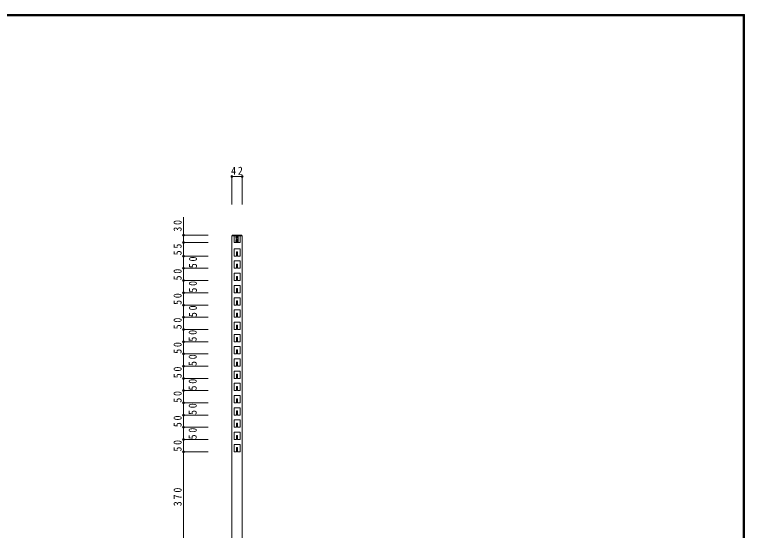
# Model space of a CAD drawing. Units: millimetres at full size, sheet at 1:15. Extents: x -3000 to 2850, y -2151 to 2088.
# Drawn here: x -134 to 2850, y -21 to 2088 of the extents above; entities that cross this region are included whole.
import ezdxf

# ---------------------------------------------------------------- set-up
doc = ezdxf.new("R2010")
doc.units = ezdxf.units.MM
doc.header["$LTSCALE"] = 15
doc.header["$PDMODE"] = 32
doc.header["$PDSIZE"] = 7.5
doc.linetypes.add('CHAIN1', pattern=[8, 5, -1, 1, -1])
doc.layers.add('0-B_寸法', color=7, linetype='Continuous', lineweight=9)
doc.layers.add('F-1_枠', color=6, linetype='Continuous', lineweight=9)
doc.styles.add('ＭＳ ゴシック', font='')
doc.styles.get('ＭＳ ゴシック').set_extended_font_data('MS Gothic')

msp = doc.modelspace()

# ---------------------------------------------------------------- linework, layer by layer
at = {"layer": '0-B_寸法', "color": 3}
for p, q in [((755.06, 1425.32), (797.06, 1425.32)), ((755.06, 1425.32), (755.06, 1311.74)), ((797.06, 1425.32), (797.06, 1311.74)), ((557.17, 1155.12), (557.17, 1259.64)), ((557.17, 1185.12), (658.46, 1185.12)), ((557.17, 1100.12), (557.17, 1155.12)), ((557.17, 1155.12), (658.46, 1155.12)), ((557.17, 1050.12), (557.17, 1100.12)), ((557.17, 1100.12), (658.46, 1100.12)), ((557.17, 1000.12), (557.17, 1050.12)), ((557.17, 1050.12), (658.46, 1050.12)), ((557.17, 950.12), (557.17, 1000.12)), ((557.17, 1000.12), (658.46, 1000.12)), ((557.17, 900.12), (557.17, 950.12)), ((557.17, 950.12), (658.46, 950.12)), ((557.17, 850.12), (557.17, 900.12)), ((557.17, 900.12), (658.46, 900.12)), ((557.17, 800.12), (557.17, 850.12)), ((557.17, 850.12), (658.46, 850.12)), ((557.17, 800.12), (557.17, 750.12)), ((557.17, 800.12), (658.46, 800.12)), ((557.17, 800.12), (658.46, 800.12)), ((557.17, 800.12), (658.46, 800.12)), ((557.17, 750.12), (557.17, 700.12)), ((557.17, 750.12), (658.46, 750.12)), ((557.17, 700.12), (557.17, 650.12)), ((557.17, 700.12), (658.46, 700.12)), ((557.17, 650.12), (557.17, 600.12)), ((557.17, 650.12), (658.46, 650.12)), ((557.17, 600.12), (557.17, 550.12)), ((557.17, 600.12), (658.46, 600.12)), ((557.17, 550.12), (557.17, 500.12)), ((557.17, 550.12), (658.46, 550.12)), ((557.17, 500.12), (557.17, 450.12)), ((557.17, 500.12), (658.46, 500.12)), ((557.17, 450.12), (557.17, 400.12)), ((557.17, 450.12), (658.46, 450.12)), ((557.17, 400.12), (557.17, 350.12)), ((557.17, 400.12), (658.46, 400.12)), ((557.17, 350.12), (557.17, 300.12)), ((557.17, 350.12), (658.46, 350.12)), ((557.17, 300.12), (658.46, 300.12)), ((557.17, 300.12), (557.17, -69.88)), ((557.17, 300.12), (658.46, 300.12))]:
    msp.add_line(p, q, dxfattribs=at)
at = {"layer": '0-B_寸法'}
for p, q in [((756.06, 1183.12), (755.06, 1182.12)), ((755.06, 1182.12), (755.06, -1511.88)), ((796.06, 1183.12), (756.06, 1183.12)), ((765.06, 1185.12), (764.06, 1184.12)), ((764.06, 1184.12), (764.06, 1156.12)), ((788.06, 1184.12), (787.06, 1185.12)), ((796.06, 1183.12), (797.06, 1182.12)), ((797.06, 1182.12), (797.06, -1511.88)), ((765.06, 1155.12), (764.06, 1156.12)), ((765.06, 1155.12), (771.56, 1155.12)), ((771.56, 1158.12), (780.56, 1158.12)), ((771.56, 1158.12), (771.56, 1155.12)), ((780.56, 1158.12), (780.56, 1155.12)), ((780.56, 1155.12), (787.06, 1155.12)), ((764.06, 1129.12), (765.06, 1130.12)), ((764.06, 1129.12), (764.06, 1101.12)), ((787.06, 1130.12), (765.06, 1130.12)), ((774.06, 1117.12), (774.06, 1100.12)), ((787.06, 1130.12), (788.06, 1129.12)), ((788.06, 1129.12), (788.06, 1101.12)), ((764.06, 1101.12), (765.06, 1100.12)), ((764.06, 1079.12), (765.06, 1080.12)), ((764.06, 1079.12), (764.06, 1051.12)), ((774.06, 1100.12), (765.06, 1100.12)), ((787.06, 1080.12), (765.06, 1080.12)), ((787.06, 1100.12), (778.06, 1100.12)), ((787.06, 1100.12), (788.06, 1101.12)), ((787.06, 1080.12), (788.06, 1079.12)), ((788.06, 1079.12), (788.06, 1051.12)), ((764.06, 1051.12), (765.06, 1050.12)), ((774.06, 1050.12), (765.06, 1050.12)), ((774.06, 1067.12), (774.06, 1050.12)), ((787.06, 1050.12), (778.06, 1050.12)), ((787.06, 1050.12), (788.06, 1051.12)), ((764.06, 1029.12), (765.06, 1030.12)), ((764.06, 1029.12), (764.06, 1001.12)), ((787.06, 1030.12), (765.06, 1030.12)), ((774.06, 1017.12), (774.06, 1000.12)), ((787.06, 1030.12), (788.06, 1029.12)), ((788.06, 1029.12), (788.06, 1001.12)), ((764.06, 1001.12), (765.06, 1000.12)), ((774.06, 1000.12), (765.06, 1000.12)), ((787.06, 1000.12), (778.06, 1000.12)), ((787.06, 1000.12), (788.06, 1001.12)), ((764.06, 979.12), (765.06, 980.12)), ((764.06, 979.12), (764.06, 951.12)), ((787.06, 980.12), (765.06, 980.12)), ((774.06, 967.12), (774.06, 950.12)), ((787.06, 980.12), (788.06, 979.12)), ((788.06, 979.12), (788.06, 951.12)), ((764.06, 951.12), (765.06, 950.12)), ((764.06, 929.12), (765.06, 930.12)), ((764.06, 929.12), (764.06, 901.12)), ((774.06, 950.12), (765.06, 950.12)), ((787.06, 930.12), (765.06, 930.12)), ((787.06, 950.12), (778.06, 950.12)), ((787.06, 950.12), (788.06, 951.12)), ((787.06, 930.12), (788.06, 929.12)), ((788.06, 929.12), (788.06, 901.12)), ((764.06, 901.12), (765.06, 900.12)), ((774.06, 900.12), (765.06, 900.12)), ((774.06, 917.12), (774.06, 900.12)), ((787.06, 900.12), (778.06, 900.12)), ((787.06, 900.12), (788.06, 901.12)), ((764.06, 879.12), (765.06, 880.12)), ((764.06, 879.12), (764.06, 851.12)), ((787.06, 880.12), (765.06, 880.12)), ((774.06, 867.12), (774.06, 850.12)), ((787.06, 880.12), (788.06, 879.12)), ((788.06, 879.12), (788.06, 851.12)), ((764.06, 851.12), (765.06, 850.12)), ((774.06, 850.12), (765.06, 850.12)), ((787.06, 850.12), (778.06, 850.12)), ((787.06, 850.12), (788.06, 851.12)), ((764.06, 829.12), (765.06, 830.12)), ((764.06, 829.12), (764.06, 801.12)), ((787.06, 830.12), (765.06, 830.12)), ((774.06, 817.12), (774.06, 800.12)), ((787.06, 830.12), (788.06, 829.12)), ((788.06, 829.12), (788.06, 801.12)), ((764.06, 801.12), (765.06, 800.12)), ((764.06, 779.12), (765.06, 780.12)), ((764.06, 779.12), (764.06, 751.12)), ((774.06, 800.12), (765.06, 800.12)), ((787.06, 780.12), (765.06, 780.12)), ((787.06, 800.12), (778.06, 800.12)), ((787.06, 800.12), (788.06, 801.12)), ((787.06, 780.12), (788.06, 779.12)), ((788.06, 779.12), (788.06, 751.12)), ((764.06, 751.12), (765.06, 750.12)), ((774.06, 750.12), (765.06, 750.12)), ((774.06, 767.12), (774.06, 750.12)), ((787.06, 750.12), (778.06, 750.12)), ((787.06, 750.12), (788.06, 751.12)), ((764.06, 729.12), (765.06, 730.12)), ((764.06, 729.12), (764.06, 701.12)), ((787.06, 730.12), (765.06, 730.12)), ((774.06, 717.12), (774.06, 700.12)), ((787.06, 730.12), (788.06, 729.12)), ((788.06, 729.12), (788.06, 701.12)), ((764.06, 701.12), (765.06, 700.12)), ((774.06, 700.12), (765.06, 700.12)), ((787.06, 700.12), (778.06, 700.12)), ((787.06, 700.12), (788.06, 701.12)), ((764.06, 679.12), (765.06, 680.12)), ((764.06, 679.12), (764.06, 651.12)), ((787.06, 680.12), (765.06, 680.12)), ((774.06, 667.12), (774.06, 650.12)), ((787.06, 680.12), (788.06, 679.12)), ((788.06, 679.12), (788.06, 651.12)), ((764.06, 651.12), (765.06, 650.12)), ((764.06, 629.12), (765.06, 630.12)), ((764.06, 629.12), (764.06, 601.12)), ((774.06, 650.12), (765.06, 650.12)), ((787.06, 630.12), (765.06, 630.12)), ((787.06, 650.12), (778.06, 650.12)), ((787.06, 650.12), (788.06, 651.12)), ((787.06, 630.12), (788.06, 629.12)), ((788.06, 629.12), (788.06, 601.12)), ((764.06, 601.12), (765.06, 600.12)), ((774.06, 600.12), (765.06, 600.12)), ((774.06, 617.12), (774.06, 600.12)), ((787.06, 600.12), (778.06, 600.12)), ((787.06, 600.12), (788.06, 601.12)), ((764.06, 579.12), (765.06, 580.12)), ((764.06, 579.12), (764.06, 551.12)), ((787.06, 580.12), (765.06, 580.12)), ((774.06, 567.12), (774.06, 550.12)), ((787.06, 580.12), (788.06, 579.12)), ((788.06, 579.12), (788.06, 551.12)), ((764.06, 551.12), (765.06, 550.12)), ((774.06, 550.12), (765.06, 550.12)), ((787.06, 550.12), (778.06, 550.12)), ((787.06, 550.12), (788.06, 551.12)), ((764.06, 529.12), (765.06, 530.12)), ((764.06, 529.12), (764.06, 501.12)), ((787.06, 530.12), (765.06, 530.12)), ((774.06, 517.12), (774.06, 500.12)), ((787.06, 530.12), (788.06, 529.12)), ((788.06, 529.12), (788.06, 501.12)), ((764.06, 501.12), (765.06, 500.12)), ((764.06, 479.12), (765.06, 480.12)), ((764.06, 479.12), (764.06, 451.12)), ((774.06, 500.12), (765.06, 500.12)), ((787.06, 480.12), (765.06, 480.12)), ((787.06, 500.12), (778.06, 500.12)), ((787.06, 500.12), (788.06, 501.12)), ((787.06, 480.12), (788.06, 479.12)), ((788.06, 479.12), (788.06, 451.12)), ((764.06, 451.12), (765.06, 450.12)), ((774.06, 450.12), (765.06, 450.12)), ((774.06, 467.12), (774.06, 450.12)), ((787.06, 450.12), (778.06, 450.12)), ((787.06, 450.12), (788.06, 451.12)), ((764.06, 429.12), (765.06, 430.12)), ((764.06, 429.12), (764.06, 401.12)), ((787.06, 430.12), (765.06, 430.12)), ((787.06, 430.12), (788.06, 429.12)), ((788.06, 429.12), (788.06, 401.12)), ((764.06, 401.12), (765.06, 400.12)), ((774.06, 400.12), (765.06, 400.12)), ((774.06, 417.12), (774.06, 400.12)), ((787.06, 400.12), (778.06, 400.12)), ((787.06, 400.12), (788.06, 401.12)), ((764.06, 379.12), (765.06, 380.12)), ((764.06, 379.12), (764.06, 351.12)), ((787.06, 380.12), (765.06, 380.12)), ((774.06, 367.12), (774.06, 350.12)), ((787.06, 380.12), (788.06, 379.12)), ((788.06, 379.12), (788.06, 351.12)), ((764.06, 351.12), (765.06, 350.12)), ((764.06, 329.12), (765.06, 330.12)), ((764.06, 329.12), (764.06, 301.12)), ((774.06, 350.12), (765.06, 350.12)), ((787.06, 330.12), (765.06, 330.12)), ((787.06, 350.12), (778.06, 350.12)), ((787.06, 350.12), (788.06, 351.12)), ((787.06, 330.12), (788.06, 329.12)), ((788.06, 329.12), (788.06, 301.12)), ((764.06, 301.12), (765.06, 300.12)), ((774.06, 300.12), (765.06, 300.12)), ((774.06, 317.12), (774.06, 300.12)), ((787.06, 300.12), (778.06, 300.12)), ((787.06, 300.12), (788.06, 301.12))]:
    msp.add_line(p, q, dxfattribs=at)
at = {"layer": '0-B_寸法', "color": 5, "linetype": 'CHAIN1'}
for p, q in [((780.74, 1178.12), (770.09, 1178.12)), ((776.06, 1172.31), (776.06, 1183.9)), ((776.06, 1157.31), (776.06, 1168.9)), ((780.74, 1163.12), (770.09, 1163.12))]:
    msp.add_line(p, q, dxfattribs=at)
at = {"layer": '0-B_寸法', "color": 5}
for p, q in [((772.06, 1185.12), (780.06, 1185.12)), ((772.06, 1183.12), (772.06, 1155.12)), ((780.06, 1183.12), (780.06, 1155.12)), ((796.06, 1185.12), (796.06, 1183.12)), ((772.06, 1155.12), (780.06, 1155.12))]:
    msp.add_line(p, q, dxfattribs=at)
at = {"layer": '0-B_寸法', "color": 6}
for p, q in [((778.06, 1100.12), (787.06, 1100.12)), ((778.06, 1050.12), (787.06, 1050.12)), ((778.06, 1000.12), (787.06, 1000.12)), ((778.06, 950.12), (787.06, 950.12)), ((778.06, 900.12), (787.06, 900.12)), ((778.06, 850.12), (787.06, 850.12)), ((778.06, 800.12), (787.06, 800.12)), ((778.06, 750.12), (787.06, 750.12)), ((778.06, 700.12), (787.06, 700.12)), ((778.06, 650.12), (787.06, 650.12)), ((778.06, 600.12), (787.06, 600.12)), ((778.06, 550.12), (787.06, 550.12)), ((778.06, 500.12), (787.06, 500.12)), ((778.06, 450.12), (787.06, 450.12)), ((778.06, 400.12), (787.06, 400.12)), ((778.06, 350.12), (787.06, 350.12)), ((778.06, 300.12), (787.06, 300.12))]:
    msp.add_line(p, q, dxfattribs=at)
at = {"layer": '0-B_寸法', "color": 5}
msp.add_lwpolyline([(796.06, 1185.12), (756.06, 1185.12), (756.06, 1183.12)], dxfattribs=at)
at = {"layer": '0-B_寸法'}
for points in [[(788.06, 1184.12), (788.06, 1156.12), (787.06, 1155.12)], [(774.06, 1117.12), (778.06, 1117.12), (778.06, 1100.12)], [(774.06, 1067.12), (778.06, 1067.12), (778.06, 1050.12)], [(774.06, 1017.12), (778.06, 1017.12), (778.06, 1000.12)], [(774.06, 967.12), (778.06, 967.12), (778.06, 950.12)], [(774.06, 917.12), (778.06, 917.12), (778.06, 900.12)], [(774.06, 867.12), (778.06, 867.12), (778.06, 850.12)], [(774.06, 817.12), (778.06, 817.12), (778.06, 800.12)], [(774.06, 767.12), (778.06, 767.12), (778.06, 750.12)], [(774.06, 717.12), (778.06, 717.12), (778.06, 700.12)], [(774.06, 667.12), (778.06, 667.12), (778.06, 650.12)], [(774.06, 617.12), (778.06, 617.12), (778.06, 600.12)], [(774.06, 567.12), (778.06, 567.12), (778.06, 550.12)], [(774.06, 517.12), (778.06, 517.12), (778.06, 500.12)], [(774.06, 467.12), (778.06, 467.12), (778.06, 450.12)], [(774.06, 417.12), (778.06, 417.12), (778.06, 400.12)], [(774.06, 367.12), (778.06, 367.12), (778.06, 350.12)], [(774.06, 317.12), (778.06, 317.12), (778.06, 300.12)]]:
    msp.add_lwpolyline(points, dxfattribs=at)
at = {"layer": '0-B_寸法', "color": 5}
for centre in [(776.06, 1178.12), (776.06, 1163.12)]:
    msp.add_circle(centre, 2, dxfattribs=at)
at = {"layer": '0-B_寸法', "color": 3}
for p in [(755.06, 1425.32), (797.06, 1425.32), (557.17, 1185.12), (557.17, 1155.12), (557.17, 1100.12), (557.17, 1050.12), (557.17, 1000.12), (557.17, 950.12), (557.17, 900.12), (557.17, 850.12), (557.17, 800.12), (557.17, 750.12), (557.17, 700.12), (557.17, 650.12), (557.17, 600.12), (557.17, 550.12), (557.17, 500.12), (557.17, 450.12), (557.17, 400.12), (557.17, 350.12), (557.17, 300.12)]:
    msp.add_point(p, dxfattribs=at)
at = {"layer": 'F-1_枠'}
for p, q in [((-3000, 2087.5), (2850, 2087.5)), ((-3000, 2085), (2850, 2085)), ((-3000, 2082.5), (2850, 2082.5)), ((2845, 2087.5), (2845, -2102.5)), ((2847.5, 2087.5), (2847.5, -2102.5)), ((2850, 2087.5), (2850, -2102.5))]:
    msp.add_line(p, q, dxfattribs=at)

# ---------------------------------------------------------------- texts
at = {"layer": '0-B_寸法', "insert": (751.68, 1432.82), "char_height": 32.99, "attachment_point": 7, "style": 'ＭＳ ゴシック'}
msp.add_mtext('\\T1.36;\\W0.9;42', dxfattribs=at)
at = {"layer": '0-B_寸法', "char_height": 32.99, "attachment_point": 7, "rotation": 90, "style": 'ＭＳ ゴシック'}
for s, insert in [('\\T1.36;\\W0.9;30', (549.67, 1200.02)), ('\\T1.36;\\W0.9;55', (549.67, 1103.24)), ('\\T1.36;\\W0.9;50', (612.25, 1050.74)), ('\\T1.36;\\W0.9;50', (549.67, 1000.74)), ('\\T1.36;\\W0.9;50', (612.25, 950.74)), ('\\T1.36;\\W0.9;50', (549.67, 900.74)), ('\\T1.36;\\W0.9;50', (612.25, 850.74)), ('\\T1.36;\\W0.9;50', (549.67, 800.74)), ('\\T1.36;\\W0.9;50', (611.26, 750.74)), ('\\T1.36;\\W0.9;50', (549.67, 700.74)), ('\\T1.36;\\W0.9;50', (611.26, 650.74)), ('\\T1.36;\\W0.9;50', (549.67, 600.74)), ('\\T1.36;\\W0.9;50', (611.26, 550.74)), ('\\T1.36;\\W0.9;50', (549.67, 500.74)), ('\\T1.36;\\W0.9;50', (611.26, 450.74)), ('\\T1.36;\\W0.9;50', (549.67, 400.74)), ('\\T1.36;\\W0.9;50', (611.26, 350.74)), ('\\T1.36;\\W0.9;50', (549.67, 300.74)), ('\\T1.38;\\W0.9;370', (549.67, 77.62))]:
    msp.add_mtext(s, dxfattribs=dict(at, insert=insert))

doc.saveas('drawing.dxf')
